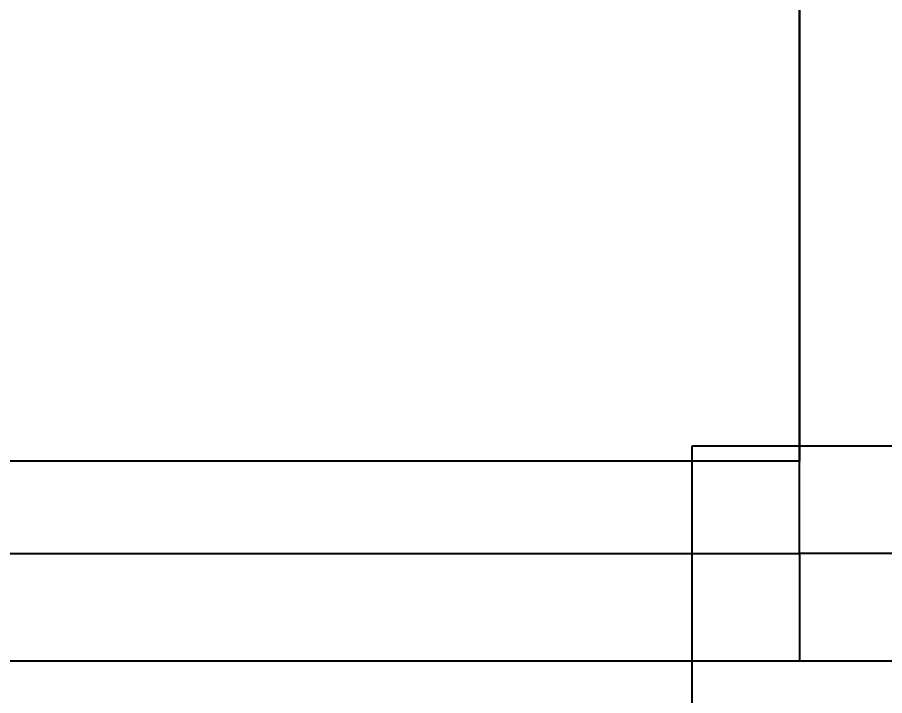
# Model space of a CAD drawing. Header units: metres. Extents: x 428 to 1115, y -4076 to 3914.
# Drawn here: x 1100.679 to 1101.294, y -3850.884 to -3850.404 of the extents above; entities that cross this region are included whole.
import ezdxf

# ---------------------------------------------------------------- set-up
doc = ezdxf.new("R2010")
doc.units = ezdxf.units.M
doc.header["$MEASUREMENT"] = 0
doc.header["$PDMODE"] = 2
for name, color, linetype in [('Edges', 7, 'Continuous'), ('M20 concreting', 3, 'Continuous'), ('ms section', 5, 'Continuous'), ('wall', 150, 'Continuous'), ('window', 2, 'Continuous')]:
    doc.layers.add(name, color=color, linetype=linetype)
doc.styles.add('labor camp', font='arial.ttf')
doc.dimstyles.new('1@100', dxfattribs={"dimtxt": 0.2, "dimasz": 0.175, "dimexe": 0.18, "dimexo": 0.0625, "dimgap": 0.09, "dimtad": 0, "dimtih": 1, "dimtoh": 1, "dimzin": 0, "dimdsep": 46, "dimtxsty": 'labor camp', "dimblk": 'OBLIQUE', "dimcen": 0.09, "dimadec": 0, "dimazin": 0, "dimtfac": 1, "dimtofl": 0, "dimtmove": 1, "dimatfit": 3, "dimfxl": 0.525, "dimfxlon": 1, "dimtolj": 1, "dimtzin": 0, "dimarcsym": 0})

# ---------------------------------------------------------------- blocks, each defined once
blk = doc.blocks.new('_Oblique')
at = {"color": 0, "linetype": 'ByBlock', "lineweight": -2}
blk.add_line((-0.5, -0.5), (0.5, 0.5), dxfattribs=at)
blk = doc.blocks.new('*D108')
at = {"layer": 'Defpoints', "color": 0, "transparency": 16777216}
for p in [(1100.31772, -3850.8598), (1101.15712, -3850.936), (1100.31772, -3852.1532)]:
    blk.add_point(p, dxfattribs=at)
at = {"layer": 'window', "color": 0, "lineweight": -2, "transparency": 16777216}
for p, q in [((1100.31772, -3851.6282), (1100.31772, -3852.3332)), ((1101.15712, -3851.6282), (1101.15712, -3852.3332)), ((1100.31772, -3852.1532), (1100.14272, -3852.1532)), ((1101.15712, -3852.1532), (1101.33212, -3852.1532))]:
    blk.add_line(p, q, dxfattribs=at)
at = {"layer": 'window', "color": 0, "lineweight": -2, "transparency": 16777216, "xscale": 0.175, "yscale": 0.175, "zscale": 0.175}
blk.add_blockref('_Oblique', (1100.31772, -3852.1532), dxfattribs=at)
at = {"layer": 'window', "color": 0, "lineweight": -2, "transparency": 16777216, "xscale": 0.175, "yscale": 0.175, "zscale": 0.175, "rotation": 180}
blk.add_blockref('_Oblique', (1101.15712, -3852.1532), dxfattribs=at)
at = {"layer": 'window', "color": 0, "transparency": 16777216, "insert": (1100.73742, -3852.1532), "char_height": 0.2, "attachment_point": 5, "style": 'labor camp'}
blk.add_mtext('\\A1;0.84', dxfattribs=at)

msp = doc.modelspace()

# ---------------------------------------------------------------- linework, layer by layer
at = {"layer": 'Edges'}
for p, q in [((1101.23332, -3849.57817), (1101.23332, -3850.71817)), ((1101.23332, -3850.71817), (1100.66332, -3850.71817))]:
    msp.add_line(p, q, dxfattribs=at)
at = {"layer": 'M20 concreting'}
msp.add_lwpolyline([(1101.15712, -3850.7074), (1101.15712, -3850.936), (1101.38572, -3850.936), (1101.38572, -3850.7074)], close=True, dxfattribs=at)
at = {"layer": 'ms section'}
msp.add_lwpolyline([(1101.23332, -3850.7836), (1101.23332, -3850.8598), (1101.30952, -3850.8598), (1101.30952, -3850.7836)], close=True, dxfattribs=at)
at = {"layer": 'wall'}
for p, q in [((1101.23332, -3850.7836), (1101.23332, -3847.1336)), ((1101.23332, -3850.7836), (1101.23332, -3847.1336)), ((1097.50712, -3850.7836), (1101.23332, -3850.7836)), ((1097.50712, -3850.8598), (1101.30952, -3850.8598))]:
    msp.add_line(p, q, dxfattribs=at)

# ---------------------------------------------------------------- dimensions: what is measured, and where the dimension line sits
at = {"layer": 'window', "color": 0}
dim = msp.add_linear_dim(base=(1100.31772, -3852.1532), p1=(1101.15712, -3850.936), p2=(1100.31772, -3850.8598), dimstyle='1@100', dxfattribs=at)
dim.commit()
dim.dimension.update_dxf_attribs({"geometry": '*D108', "text_midpoint": (1100.73742, -3852.1532)})

doc.saveas('drawing.dxf')
